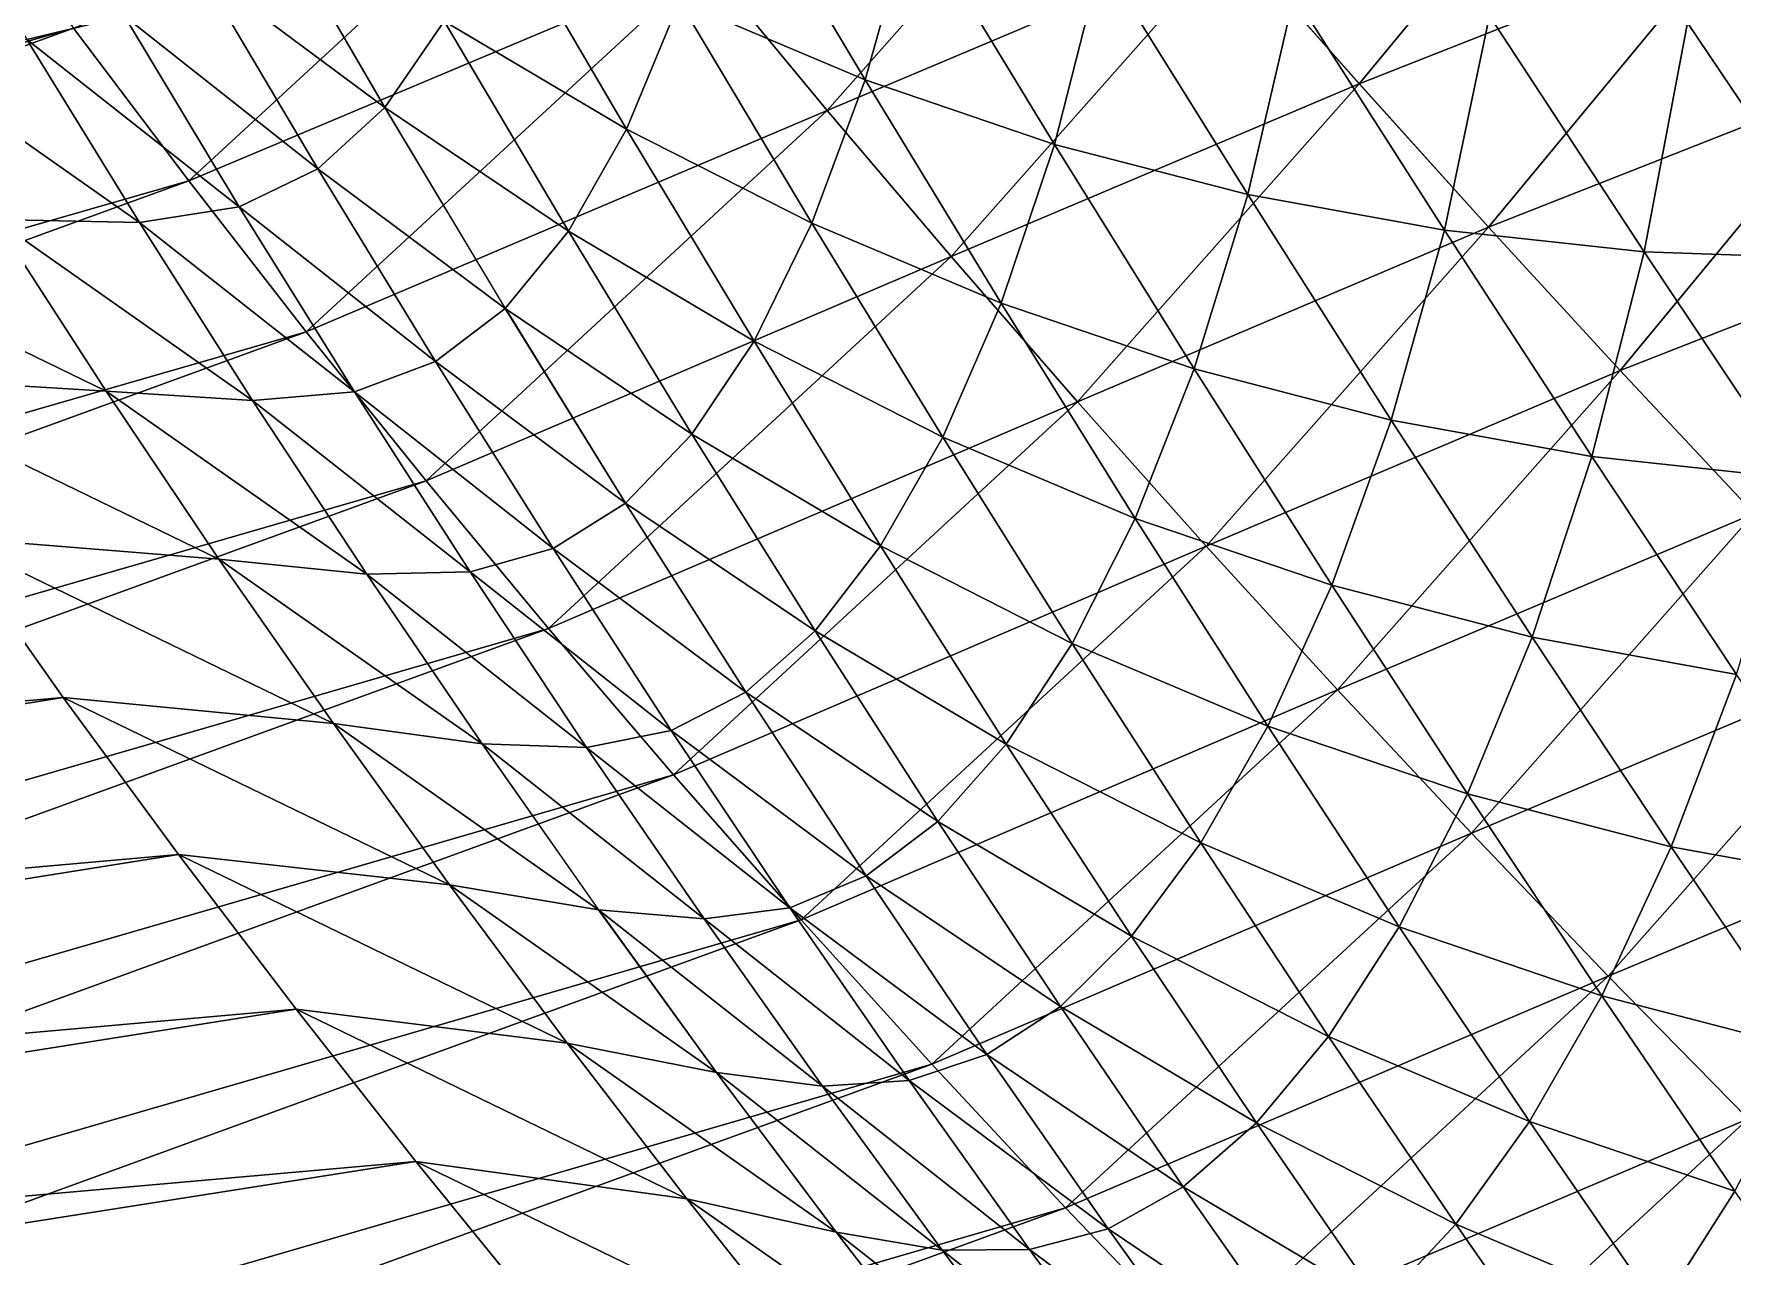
# Model space of a CAD drawing. Extents: x -232 to 179, y -162 to 161.
# Drawn here: x -141.71 to -96.74, y -15.8 to 16.56 of the extents above; entities that cross this region are included whole.
import ezdxf

# ---------------------------------------------------------------- set-up
doc = ezdxf.new("R2010")
doc.units = 0
doc.header["$MEASUREMENT"] = 0

msp = doc.modelspace()

# ---------------------------------------------------------------- linework, layer by layer
for points in [[(-123.93057, 18.436563, -687.2847), (-113.301544, 22.899097, -679.61456), (-120.70436, 14.535383, -680.35535), (-120.70426, 14.535483, -680.3552)], [(-109.98924, 19.06231, -672.77), (-120.70436, 14.535383, -680.35535), (-113.301544, 22.899097, -679.61456), (-113.301445, 22.899197, -679.6144400000001)], [(-109.98924, 19.06231, -672.77), (-100.31637, 22.874342, -665.081), (-106.62234, 15.245121, -666.0044), (-106.62224, 15.245221, -666.0043)], [(-96.87651, 19.089619, -658.3832), (-106.62234, 15.245121, -666.0044), (-100.31637, 22.874342, -665.081), (-100.31627, 22.874441, -665.0809)], [(-140.67047, 16.711937, -701.2429), (-127.10325, 22.374598, -694.3119), (-137.61623, 12.66824, -694.1061), (-137.61612, 12.66834, -694.10596)], [(-123.93057, 18.436563, -687.2847), (-137.61623, 12.66824, -694.1061), (-127.10325, 22.374598, -694.3119), (-127.10315, 22.374697, -694.31177)], [(-96.87651, 19.089619, -658.3832), (-87.5281, 22.40032, -650.8835), (-93.379425, 15.30895, -651.7474), (-93.379326, 15.309051, -651.74725)], [(-141.8992, 16.410225, -771.0129400000001), (-139.31757, 17.03048, -784.5432), (-144.8579, 21.390797, -778.9458), (-144.85779, 21.390896, -778.9457)], [(-123.36061, 21.492264, -843.8396), (-124.61569, 17.419575, -831.6892), (-119.701904, 15.342449, -835.6166400000001), (-119.701805, 15.342549, -835.6165)], [(-119.701904, 15.342449, -835.6166400000001), (-118.45021, 19.824188, -847.5282599999999), (-123.36061, 21.492264, -843.8396), (-123.36051, 21.492363, -843.8395)], [(-140.67047, 16.711937, -701.2429), (-207.44894, -2.3982658, -686.5852), (-143.66872, 20.812828, -708.49963), (-143.66861, 20.812927, -708.4995)], [(-135.62943, 20.124596, -810.5996), (-137.311, 18.254257, -797.6897), (-132.4237, 14.618065, -802.5056), (-132.4236, 14.618165, -802.5055)], [(-132.4237, 14.618065, -802.5056), (-130.8488, 16.902214, -815.1166400000001), (-135.62943, 20.124596, -810.5996), (-135.62932, 20.124695, -810.5995)], [(-129.4315, 19.864582, -827.6029), (-130.8488, 16.902214, -815.1166400000001), (-126.02142, 14.040588, -819.4507), (-126.021324, 14.0406885, -819.45056)], [(-126.02142, 14.040588, -819.4507), (-124.61569, 17.419575, -831.6892), (-129.4315, 19.864582, -827.6029), (-129.4314, 19.864681, -827.6028)], [(-118.45021, 19.824188, -847.5282599999999), (-119.701904, 15.342449, -835.6166400000001), (-114.68512, 13.638233, -839.3852), (-114.68502, 13.638333, -839.3851)], [(-114.68512, 13.638233, -839.3852), (-113.441696, 18.52481, -851.0577400000001), (-118.45021, 19.824188, -847.5282599999999), (-118.45011, 19.824287, -847.52814)], [(-120.70436, 14.535383, -680.35535), (-109.98924, 19.06231, -672.77), (-117.42119, 10.665674, -673.5137), (-117.42109, 10.665774, -673.51355)], [(-106.62234, 15.245121, -666.0044), (-117.42119, 10.665674, -673.5137), (-109.98924, 19.06231, -672.77), (-109.98914, 19.062408, -672.7699)], [(-106.62234, 15.245121, -666.0044), (-96.87651, 19.089619, -658.3832), (-103.19714, 11.442658, -659.30865), (-103.197044, 11.442759, -659.30853)], [(-93.379425, 15.30895, -651.7474), (-103.19714, 11.442658, -659.30865), (-96.87651, 19.089619, -658.3832), (-96.87640999999999, 19.089718, -658.38306)], [(-113.441696, 18.52481, -851.0577400000001), (-114.68512, 13.638233, -839.3852), (-109.568085, 12.310699, -842.9911), (-109.567986, 12.3108, -842.99097)], [(-109.568085, 12.310699, -842.9911), (-108.343094, 17.596668, -854.42206), (-113.441696, 18.52481, -851.0577400000001), (-113.4416, 18.52491, -851.0576)], [(-137.311, 18.254257, -797.6897), (-139.31757, 17.03048, -784.5432), (-134.19682, 12.98904, -789.7233), (-134.19672, 12.9891405, -789.7232)], [(-137.61623, 12.66824, -694.1061), (-123.93057, 18.436563, -687.2847), (-134.50285, 8.675446, -687.0778), (-134.50275, 8.675546, -687.0777)], [(-134.19682, 12.98904, -789.7233), (-132.4237, 14.618065, -802.5056), (-137.311, 18.254257, -797.6897), (-137.3109, 18.254356, -797.6896)], [(-120.70436, 14.535383, -680.35535), (-134.50285, 8.675446, -687.0778), (-123.93057, 18.436563, -687.2847), (-123.93047, 18.436663, -687.2846)], [(-108.343094, 17.596668, -854.42206), (-109.568085, 12.310699, -842.9911), (-104.35902, 11.36245, -846.42834), (-104.35892, 11.36255, -846.4282)], [(-104.35902, 11.36245, -846.42834), (-103.16611, 17.041046, -857.6141), (-108.343094, 17.596668, -854.42206), (-108.342995, 17.596767, -854.4219400000001)], [(-124.61569, 17.419575, -831.6892), (-126.02142, 14.040588, -819.4507), (-121.11122, 11.547672, -823.617), (-121.11112, 11.547772, -823.6169)], [(-121.11122, 11.547672, -823.617), (-119.701904, 15.342449, -835.6166400000001), (-124.61569, 17.419575, -831.6892), (-124.61559, 17.419674, -831.6891)], [(-207.44894, -2.3982658, -686.5852), (-140.67047, 16.711937, -701.2429), (-204.92824, -6.672942999999999, -679.16437), (-204.92813, -6.672842999999999, -679.16425)], [(-137.61623, 12.66824, -694.1061), (-204.92824, -6.672942999999999, -679.16437), (-140.67047, 16.711937, -701.2429), (-140.67036, 16.712036, -701.2428)], [(-139.31757, 17.03048, -784.5432), (-141.8992, 16.410225, -771.0129400000001), (-136.27837, 11.9865265, -776.6917), (-136.27826, 11.986627, -776.6916)], [(-136.27837, 11.9865265, -776.6917), (-134.19682, 12.98904, -789.7233), (-139.31757, 17.03048, -784.5432), (-139.31746, 17.030579, -784.5431)], [(-130.8488, 16.902214, -815.1166400000001), (-132.4237, 14.618065, -802.5056), (-127.55827, 11.33852, -807.10284), (-127.558174, 11.33862, -807.1027)], [(-127.55827, 11.33852, -807.10284), (-126.02142, 14.040588, -819.4507), (-130.8488, 16.902214, -815.1166400000001), (-130.8487, 16.902313, -815.1165)], [(-103.16611, 17.041046, -857.6141), (-104.35902, 11.36245, -846.42834), (-99.06985999999999, 10.794792, -849.6896), (-99.06976, 10.794892, -849.68945)], [(-99.06985999999999, 10.794792, -849.6896), (-97.92525, 16.857937, -860.6257300000001), (-103.16611, 17.041046, -857.6141), (-103.16601, 17.041145, -857.61395)], [(-97.92525, 16.857937, -860.6257300000001), (-99.06985999999999, 10.794792, -849.6896), (-93.71547, 10.607712, -852.7664), (-93.71537, 10.607812, -852.7663)], [(-93.71547, 10.607712, -852.7664), (-92.63698000000001, 17.046082, -863.4486), (-97.92525, 16.857937, -860.6257300000001), (-97.92515, 16.858036, -860.6256)], [(-141.8992, 16.410225, -771.0129400000001), (-145.6723, 16.307644, -756.7768599999999), (-138.92297, 11.568291, -763.2641), (-138.92287, 11.568391, -763.2639999999999)], [(-142.75412, 11.648586, -749.11725), (-138.92297, 11.568291, -763.2641), (-145.6723, 16.307644, -756.7768599999999), (-145.6722, 16.307743, -756.7767299999999)], [(-138.92297, 11.568291, -763.2641), (-136.27837, 11.9865265, -776.6917), (-141.8992, 16.410225, -771.0129400000001), (-141.8991, 16.410324, -771.0128)], [(-119.701904, 15.342449, -835.6166400000001), (-121.11122, 11.547672, -823.617), (-116.10115, 9.429836, -827.62146), (-116.10105, 9.429936, -827.62134)], [(-116.10115, 9.429836, -827.62146), (-114.68512, 13.638233, -839.3852), (-119.701904, 15.342449, -835.6166400000001), (-119.701805, 15.342549, -835.6165)], [(-103.19714, 11.442658, -659.30865), (-93.379425, 15.30895, -651.7474), (-99.70981, 7.6501966, -652.6743), (-99.70971, 7.6502967, -652.6742)], [(-89.821075, 11.527725, -645.16534), (-99.70981, 7.6501966, -652.6743), (-93.379425, 15.30895, -651.7474), (-93.379326, 15.309051, -651.74725)], [(-117.42119, 10.665674, -673.5137), (-106.62234, 15.245121, -666.0044), (-114.0775, 6.822269400000001, -666.75037), (-114.0774, 6.8223696, -666.7502400000001)], [(-103.19714, 11.442658, -659.30865), (-114.0775, 6.822269400000001, -666.75037), (-106.62234, 15.245121, -666.0044), (-106.62224, 15.245221, -666.0043)], [(-134.50285, 8.675446, -687.0778), (-120.70436, 14.535383, -680.35535), (-131.32713, 4.727659, -680.1474), (-131.32703, 4.7277594, -680.1473)], [(-132.4237, 14.618065, -802.5056), (-134.19682, 12.98904, -789.7233), (-129.23102, 9.294445, -794.6166400000001), (-129.23091, 9.294545, -794.6165)], [(-129.23102, 9.294445, -794.6166400000001), (-127.55827, 11.33852, -807.10284), (-132.4237, 14.618065, -802.5056), (-132.4236, 14.618165, -802.5055)], [(-117.42119, 10.665674, -673.5137), (-131.32713, 4.727659, -680.1474), (-120.70436, 14.535383, -680.35535), (-120.70426, 14.535483, -680.3552)], [(-126.02142, 14.040588, -819.4507), (-127.55827, 11.33852, -807.10284), (-122.64526, 8.426125, -811.51373), (-122.645164, 8.426225, -811.5136)], [(-122.64526, 8.426125, -811.51373), (-121.11122, 11.547672, -823.617), (-126.02142, 14.040588, -819.4507), (-126.021324, 14.0406885, -819.45056)], [(-114.68512, 13.638233, -839.3852), (-116.10115, 9.429836, -827.62146), (-110.98604, 7.692226400000001, -831.46387), (-110.98594, 7.6923265, -831.46375)], [(-110.98604, 7.692226400000001, -831.46387), (-109.568085, 12.310699, -842.9911), (-114.68512, 13.638233, -839.3852), (-114.68502, 13.638333, -839.3851)], [(-204.92824, -6.672942999999999, -679.16437), (-137.61623, 12.66824, -694.1061), (-202.29451, -10.869671, -671.88306), (-202.2944, -10.869571, -671.88293)], [(-134.50285, 8.675446, -687.0778), (-202.29451, -10.869671, -671.88306), (-137.61623, 12.66824, -694.1061), (-137.61612, 12.66834, -694.10596)], [(-134.19682, 12.98904, -789.7233), (-136.27837, 11.9865265, -776.6917), (-131.08318, 7.886344999999999, -781.9471), (-131.08307, 7.886445, -781.94696)], [(-131.08318, 7.886344999999999, -781.9471), (-129.23102, 9.294445, -794.6166400000001), (-134.19682, 12.98904, -789.7233), (-134.19672, 12.9891405, -789.7232)], [(-109.568085, 12.310699, -842.9911), (-110.98604, 7.692226400000001, -831.46387), (-105.768745, 6.3386765, -835.14044), (-105.76865, 6.338776599999999, -835.1403)], [(-105.768745, 6.3386765, -835.14044), (-104.35902, 11.36245, -846.42834), (-109.568085, 12.310699, -842.9911), (-109.567986, 12.3108, -842.99097)], [(-146.87737, 7.5369186, -725.8457), (-139.80276, 7.1004333, -741.6145), (-149.77057, 11.937614, -733.2862), (-149.77046, 11.937715, -733.2861)], [(-142.75412, 11.648586, -749.11725), (-149.77057, 11.937614, -733.2862), (-139.80276, 7.1004333, -741.6145), (-139.80266, 7.100533500000001, -741.6144)], [(-136.27837, 11.9865265, -776.6917), (-138.92297, 11.568291, -763.2641), (-133.2283, 7.086479, -769.0174599999999), (-133.2282, 7.0865793, -769.01733)], [(-133.2283, 7.086479, -769.0174599999999), (-131.08318, 7.886344999999999, -781.9471), (-136.27837, 11.9865265, -776.6917), (-136.27826, 11.986627, -776.6916)], [(-139.80276, 7.1004333, -741.6145), (-135.92485, 6.853084599999999, -755.6814), (-142.75412, 11.648586, -749.11725), (-142.75401, 11.648686, -749.1171)], [(-138.92297, 11.568291, -763.2641), (-142.75412, 11.648586, -749.11725), (-135.92485, 6.853084599999999, -755.6814), (-135.92474, 6.853184700000001, -755.6813)], [(-135.92485, 6.853084599999999, -755.6814), (-133.2283, 7.086479, -769.0174599999999), (-138.92297, 11.568291, -763.2641), (-138.92287, 11.568391, -763.2639999999999)], [(-127.55827, 11.33852, -807.10284), (-129.23102, 9.294445, -794.6166400000001), (-124.287445, 5.962219, -799.28766), (-124.287346, 5.9623194, -799.28754)], [(-124.287445, 5.962219, -799.28766), (-122.64526, 8.426125, -811.51373), (-127.55827, 11.33852, -807.10284), (-127.558174, 11.33862, -807.1027)], [(-121.11122, 11.547672, -823.617), (-122.64526, 8.426125, -811.51373), (-117.64796, 5.8889847, -815.75397), (-117.64786, 5.889085, -815.75385)], [(-117.64796, 5.8889847, -815.75397), (-116.10115, 9.429836, -827.62146), (-121.11122, 11.547672, -823.617), (-121.11112, 11.547772, -823.6169)], [(-114.0775, 6.822269400000001, -666.75037), (-103.19714, 11.442658, -659.30865), (-110.66964, 3.000224, -660.0564), (-110.66954, 3.000324, -660.0563)], [(-99.70981, 7.6501966, -652.6743), (-110.66964, 3.000224, -660.0564), (-103.19714, 11.442658, -659.30865), (-103.197044, 11.442759, -659.30853)], [(-104.35902, 11.36245, -846.42834), (-105.768745, 6.3386765, -835.14044), (-100.457596, 5.371849, -838.645), (-100.4575, 5.371949, -838.6449)], [(-100.457596, 5.371849, -838.645), (-99.06985999999999, 10.794792, -849.6896), (-104.35902, 11.36245, -846.42834), (-104.35892, 11.36255, -846.4282)], [(-99.70981, 7.6501966, -652.6743), (-89.821075, 11.527725, -645.16534), (-96.15634, 3.8630824, -646.0930000000001), (-96.15624, 3.8631823, -646.0929)], [(-99.06985999999999, 10.794792, -849.6896), (-100.457596, 5.371849, -838.645), (-95.0648, 4.7930603, -841.9701), (-95.0647, 4.793160400000001, -841.97)], [(-95.0648, 4.7930603, -841.9701), (-93.71547, 10.607712, -852.7664), (-99.06985999999999, 10.794792, -849.6896), (-99.06976, 10.794892, -849.68945)], [(-131.32713, 4.727659, -680.1474), (-117.42119, 10.665674, -673.5137), (-128.08578, 0.81933784, -673.30493), (-128.08568, 0.81943786, -673.3048)], [(-114.0775, 6.822269400000001, -666.75037), (-128.08578, 0.81933784, -673.30493), (-117.42119, 10.665674, -673.5137), (-117.42109, 10.665774, -673.51355)], [(-129.23102, 9.294445, -794.6166400000001), (-131.08318, 7.886344999999999, -781.9471), (-126.0452, 4.138046299999999, -786.9115), (-126.0451, 4.1381464, -786.9114)], [(-126.0452, 4.138046299999999, -786.9115), (-124.287445, 5.962219, -799.28766), (-129.23102, 9.294445, -794.6166400000001), (-129.23091, 9.294545, -794.6165)], [(-116.10115, 9.429836, -827.62146), (-117.64796, 5.8889847, -815.75397), (-112.549, 3.7335777, -819.82947), (-112.548904, 3.7336776, -819.82935)], [(-112.549, 3.7335777, -819.82947), (-110.98604, 7.692226400000001, -831.46387), (-116.10115, 9.429836, -827.62146), (-116.10105, 9.429936, -827.62134)], [(-202.29451, -10.869671, -671.88306), (-134.50285, 8.675446, -687.0778), (-199.54604, -14.995256, -664.7294), (-199.54593, -14.995156, -664.72925)], [(-131.32713, 4.727659, -680.1474), (-199.54604, -14.995256, -664.7294), (-134.50285, 8.675446, -687.0778), (-134.50275, 8.675546, -687.0777)], [(-122.64526, 8.426125, -811.51373), (-124.287445, 5.962219, -799.28766), (-119.2955, 3.0030441, -803.7694), (-119.2954, 3.003144, -803.7693)], [(-119.2955, 3.0030441, -803.7694), (-117.64796, 5.8889847, -815.75397), (-122.64526, 8.426125, -811.51373), (-122.645164, 8.426225, -811.5136)], [(-131.08318, 7.886344999999999, -781.9471), (-133.2283, 7.086479, -769.0174599999999), (-127.96486, 2.9324303, -774.3419), (-127.96476, 2.9325302, -774.3418)], [(-127.96486, 2.9324303, -774.3419), (-126.0452, 4.138046299999999, -786.9115), (-131.08318, 7.886344999999999, -781.9471), (-131.08307, 7.886445, -781.94696)], [(-110.98604, 7.692226400000001, -831.46387), (-112.549, 3.7335777, -819.82947), (-107.34317, 1.9651413, -823.74), (-107.34307, 1.9652413, -823.73987)], [(-107.34317, 1.9651413, -823.74), (-105.768745, 6.3386765, -835.14044), (-110.98604, 7.692226400000001, -831.46387), (-110.98594, 7.6923265, -831.46375)], [(-110.66964, 3.000224, -660.0564), (-99.70981, 7.6501966, -652.6743), (-107.19383, -0.8052592, -653.4232), (-107.19373, -0.8051592, -653.4231)], [(-96.15634, 3.8630824, -646.0930000000001), (-107.19383, -0.8052592, -653.4232), (-99.70981, 7.6501966, -652.6743), (-99.70971, 7.6502967, -652.6742)], [(-143.93419, 3.224205, -718.5412), (-136.81456, 2.6536407, -734.2533599999999), (-146.87737, 7.5369186, -725.8457), (-146.87726, 7.537019, -725.8456)], [(-139.80276, 7.1004333, -741.6145), (-146.87737, 7.5369186, -725.8457), (-136.81456, 2.6536407, -734.2533599999999), (-136.81445, 2.6537406, -734.25323)], [(-136.81456, 2.6536407, -734.2533599999999), (-132.90076, 2.253868, -748.24854), (-139.80276, 7.1004333, -741.6145), (-139.80266, 7.100533500000001, -741.6144)], [(-135.92485, 6.853084599999999, -755.6814), (-139.80276, 7.1004333, -741.6145), (-132.90076, 2.253868, -748.24854), (-132.90065, 2.253968, -748.2484)], [(-133.2283, 7.086479, -769.0174599999999), (-135.92485, 6.853084599999999, -755.6814), (-130.16269, 2.3181763, -761.5029), (-130.16258, 2.3182762, -761.5028)], [(-132.90076, 2.253868, -748.24854), (-130.16269, 2.3181763, -761.5029), (-135.92485, 6.853084599999999, -755.6814), (-135.92474, 6.853184700000001, -755.6813)], [(-130.16269, 2.3181763, -761.5029), (-127.96486, 2.9324303, -774.3419), (-133.2283, 7.086479, -769.0174599999999), (-133.2282, 7.0865793, -769.01733)], [(-128.08578, 0.81933784, -673.30493), (-114.0775, 6.822269400000001, -666.75037), (-124.77538, -3.0548, -666.54095), (-124.77528, -3.0547001, -666.54083)], [(-110.66964, 3.000224, -660.0564), (-124.77538, -3.0548, -666.54095), (-114.0775, 6.822269400000001, -666.75037), (-114.0774, 6.8223696, -666.7502400000001)], [(-105.768745, 6.3386765, -835.14044), (-107.34317, 1.9651413, -823.74), (-102.0333, 0.58758545, -827.4818), (-102.0332, 0.58768547, -827.4817)], [(-102.0333, 0.58758545, -827.4818), (-100.457596, 5.371849, -838.645), (-105.768745, 6.3386765, -835.14044), (-105.76865, 6.338776599999999, -835.1403)], [(-124.287445, 5.962219, -799.28766), (-126.0452, 4.138046299999999, -786.9115), (-121.029755, 0.75738525, -791.65045), (-121.029655, 0.7574853, -791.6503)], [(-121.029755, 0.75738525, -791.65045), (-119.2955, 3.0030441, -803.7694), (-124.287445, 5.962219, -799.28766), (-124.287346, 5.9623194, -799.28754)], [(-117.64796, 5.8889847, -815.75397), (-119.2955, 3.0030441, -803.7694), (-114.217926, 0.425148, -808.07776), (-114.21783, 0.425248, -808.0776400000001)], [(-114.217926, 0.425148, -808.07776), (-112.549, 3.7335777, -819.82947), (-117.64796, 5.8889847, -815.75397), (-117.64786, 5.889085, -815.75385)], [(-100.457596, 5.371849, -838.645), (-102.0333, 0.58758545, -827.4818), (-96.62793, -0.39639282, -831.0486), (-96.62783, -0.39629284, -831.04846)], [(-96.62793, -0.39639282, -831.0486), (-95.0648, 4.7930603, -841.9701), (-100.457596, 5.371849, -838.645), (-100.4575, 5.371949, -838.6449)], [(-199.54604, -14.995256, -664.7294), (-131.32713, 4.727659, -680.1474), (-196.68085, -19.056059, -657.6922599999999), (-196.68074, -19.05596, -657.69214)], [(-128.08578, 0.81933784, -673.30493), (-196.68085, -19.056059, -657.6922599999999), (-131.32713, 4.727659, -680.1474), (-131.32703, 4.7277594, -680.1473)], [(-126.0452, 4.138046299999999, -786.9115), (-127.96486, 2.9324303, -774.3419), (-122.86069, -0.8651123, -779.3716), (-122.86059, -0.8650123, -779.37146)], [(-122.86069, -0.8651123, -779.3716), (-121.029755, 0.75738525, -791.65045), (-126.0452, 4.138046299999999, -786.9115), (-126.0451, 4.1381464, -786.9114)], [(-112.549, 3.7335777, -819.82947), (-114.217926, 0.425148, -808.07776), (-109.03707, -1.7648811, -812.2187), (-109.03697, -1.7647811, -812.21857)], [(-109.03707, -1.7648811, -812.2187), (-107.34317, 1.9651413, -823.74), (-112.549, 3.7335777, -819.82947), (-112.548904, 3.7336776, -819.82935)], [(-107.19383, -0.8052592, -653.4232), (-96.15634, 3.8630824, -646.0930000000001), (-103.64611, -4.5988736, -646.84247), (-103.64601, -4.5987735, -646.84235)], [(-92.53259, 0.07676351, -639.5567599999999), (-103.64611, -4.5988736, -646.84247), (-96.15634, 3.8630824, -646.0930000000001), (-96.15624, 3.8631823, -646.0929)], [(-143.93419, 3.224205, -718.5412), (-204.92824, -6.672912599999999, -679.16437), (-140.93793, -1.0083809, -711.3596), (-140.93782, -1.0082809, -711.3595)], [(-140.93793, -1.0083809, -711.3596), (-133.78606, -1.700489, -727.0201400000001), (-143.93419, 3.224205, -718.5412), (-143.93408, 3.224305, -718.5411)], [(-136.81456, 2.6536407, -734.2533599999999), (-143.93419, 3.224205, -718.5412), (-133.78606, -1.700489, -727.0201400000001), (-133.78595, -1.700389, -727.02)], [(-127.96486, 2.9324303, -774.3419), (-130.16269, 2.3181763, -761.5029), (-124.836914, -1.8850784, -766.89044), (-124.836815, -1.8849784, -766.8903)], [(-124.836914, -1.8850784, -766.89044), (-122.86069, -0.8651123, -779.3716), (-127.96486, 2.9324303, -774.3419), (-127.96476, 2.9325302, -774.3418)], [(-124.77538, -3.0548, -666.54095), (-110.66964, 3.000224, -660.0564), (-121.39239, -6.8998117, -659.8465), (-121.39229, -6.8997116, -659.8464)], [(-107.19383, -0.8052592, -653.4232), (-121.39239, -6.8998117, -659.8465), (-110.66964, 3.000224, -660.0564), (-110.66954, 3.000324, -660.0563)], [(-119.2955, 3.0030441, -803.7694), (-121.029755, 0.75738525, -791.65045), (-115.965256, -2.2448044, -796.1973), (-115.96516, -2.2447045, -796.1972)], [(-115.965256, -2.2448044, -796.1973), (-114.217926, 0.425148, -808.07776), (-119.2955, 3.0030441, -803.7694), (-119.2954, 3.003144, -803.7693)], [(-133.78606, -1.700489, -727.0201400000001), (-129.84677, -2.2391243, -740.9506), (-136.81456, 2.6536407, -734.2533599999999), (-136.81445, 2.6537406, -734.25323)], [(-132.90076, 2.253868, -748.24854), (-136.81456, 2.6536407, -734.2533599999999), (-129.84677, -2.2391243, -740.9506), (-129.84666, -2.2390244, -740.9505)], [(-130.16269, 2.3181763, -761.5029), (-132.90076, 2.253868, -748.24854), (-127.07725, -2.3293304, -754.1321), (-127.07715, -2.3292305, -754.1319599999999)], [(-129.84677, -2.2391243, -740.9506), (-127.07725, -2.3293304, -754.1321), (-132.90076, 2.253868, -748.24854), (-132.90065, 2.253968, -748.2484)], [(-127.07725, -2.3293304, -754.1321), (-124.836914, -1.8850784, -766.89044), (-130.16269, 2.3181763, -761.5029), (-130.16258, 2.3182762, -761.5028)], [(-107.34317, 1.9651413, -823.74), (-109.03707, -1.7648811, -812.2187), (-103.747604, -3.561718, -816.1921), (-103.747505, -3.561618, -816.19196)], [(-103.747604, -3.561718, -816.1921), (-102.0333, 0.58758545, -827.4818), (-107.34317, 1.9651413, -823.74), (-107.34307, 1.9652413, -823.73987)], [(-196.68085, -19.056059, -657.6922599999999), (-128.08578, 0.81933784, -673.30493), (-193.69676, -23.058, -650.7614), (-193.69666, -23.057901, -650.7613)], [(-124.77538, -3.0548, -666.54095), (-193.69676, -23.058, -650.7614), (-128.08578, 0.81933784, -673.30493), (-128.08568, 0.81943786, -673.3048)], [(-121.029755, 0.75738525, -791.65045), (-122.86069, -0.8651123, -779.3716), (-117.779366, -4.290184, -784.1727), (-117.77927, -4.290083999999999, -784.1726)], [(-117.779366, -4.290184, -784.1727), (-115.965256, -2.2448044, -796.1973), (-121.029755, 0.75738525, -791.65045), (-121.029655, 0.7574853, -791.6503)], [(-102.0333, 0.58758545, -827.4818), (-103.747604, -3.561718, -816.1921), (-98.352455, -4.961399, -819.9939999999999), (-98.352356, -4.961298999999999, -819.9939)], [(-98.352455, -4.961399, -819.9939999999999), (-96.62793, -0.39639282, -831.0486), (-102.0333, 0.58758545, -827.4818), (-102.0332, 0.58768547, -827.4817)], [(-114.217926, 0.425148, -808.07776), (-115.965256, -2.2448044, -796.1973), (-110.81387, -4.860176, -800.56836), (-110.813774, -4.860076, -800.5682400000001)], [(-110.81387, -4.860176, -800.56836), (-109.03707, -1.7648811, -812.2187), (-114.217926, 0.425148, -808.07776), (-114.21783, 0.425248, -808.0776400000001)], [(-103.64611, -4.5988736, -646.84247), (-92.53259, 0.07676351, -639.5567599999999), (-100.02236, -8.385193, -640.3062), (-100.02226, -8.385093, -640.3061)], [(-88.83417, -3.713365, -633.0576), (-100.02236, -8.385193, -640.3062), (-92.53259, 0.07676351, -639.5567599999999), (-92.53249, 0.07686351, -639.55664)], [(-96.62793, -0.39639282, -831.0486), (-98.352455, -4.961399, -819.9939999999999), (-92.86027, -5.9611855, -823.6180400000001), (-92.86017, -5.9610853, -823.6179)], [(-122.86069, -0.8651123, -779.3716), (-124.836914, -1.8850784, -766.89044), (-119.67228, -5.7276115, -771.9796), (-119.67218, -5.7275114, -771.9795)], [(-119.67228, -5.7276115, -771.9796), (-117.779366, -4.290184, -784.1727), (-122.86069, -0.8651123, -779.3716), (-122.86059, -0.8650123, -779.37146)], [(-121.39239, -6.8998117, -659.8465), (-107.19383, -0.8052592, -653.4232), (-117.93312, -10.720564, -653.2130000000001), (-117.93302, -10.720464, -653.2129)], [(-103.64611, -4.5988736, -646.84247), (-117.93312, -10.720564, -653.2130000000001), (-107.19383, -0.8052592, -653.4232), (-107.19373, -0.8051592, -653.4231)], [(-202.29451, -10.86964, -671.88306), (-140.93793, -1.0083809, -711.3596), (-204.92824, -6.672912599999999, -679.16437), (-204.92813, -6.6728125, -679.16425)], [(-140.93793, -1.0083809, -711.3596), (-202.29451, -10.86964, -671.88306), (-137.88544, -5.1680374, -704.289), (-137.88533, -5.1679373, -704.2889)], [(-137.88544, -5.1680374, -704.289), (-130.7138, -5.969944, -719.9021), (-140.93793, -1.0083809, -711.3596), (-140.93782, -1.0082809, -711.3595)], [(-133.78606, -1.700489, -727.0201400000001), (-140.93793, -1.0083809, -711.3596), (-130.7138, -5.969944, -719.9021), (-130.7137, -5.969844, -719.9019999999999)], [(-130.7138, -5.969944, -719.9021), (-126.75917, -6.634742699999999, -733.77423), (-133.78606, -1.700489, -727.0201400000001), (-133.78595, -1.700389, -727.02)], [(-129.84677, -2.2391243, -740.9506), (-133.78606, -1.700489, -727.0201400000001), (-126.75917, -6.634742699999999, -733.77423), (-126.75907, -6.634642599999999, -733.7741)], [(-109.03707, -1.7648811, -812.2187), (-110.81387, -4.860176, -800.56836), (-105.55771, -7.0820312, -804.7695), (-105.55761, -7.081931, -804.76935)], [(-105.55771, -7.0820312, -804.7695), (-103.747604, -3.561718, -816.1921), (-109.03707, -1.7648811, -812.2187), (-109.03697, -1.7647811, -812.21857)], [(-126.75917, -6.634742699999999, -733.77423), (-123.96776, -6.866001, -746.89026), (-129.84677, -2.2391243, -740.9506), (-129.84666, -2.2390244, -740.9505)], [(-127.07725, -2.3293304, -754.1321), (-129.84677, -2.2391243, -740.9506), (-123.96776, -6.866001, -746.89026), (-123.96766, -6.865900999999999, -746.8901400000001)], [(-124.836914, -1.8850784, -766.89044), (-127.07725, -2.3293304, -754.1321), (-121.69474, -6.577347, -759.5769700000001), (-121.69464, -6.577246700000001, -759.5768400000001)], [(-121.69474, -6.577347, -759.5769700000001), (-119.67228, -5.7276115, -771.9796), (-124.836914, -1.8850784, -766.89044), (-124.836815, -1.8849784, -766.8903)], [(-115.965256, -2.2448044, -796.1973), (-117.779366, -4.290184, -784.1727), (-112.64833, -7.331814, -788.77936), (-112.64823, -7.3317137, -788.7792400000001)], [(-112.64833, -7.331814, -788.77936), (-110.81387, -4.860176, -800.56836), (-115.965256, -2.2448044, -796.1973), (-115.96516, -2.2447045, -796.1972)], [(-123.96776, -6.866001, -746.89026), (-121.69474, -6.577347, -759.5769700000001), (-127.07725, -2.3293304, -754.1321), (-127.07715, -2.3292305, -754.1319599999999)], [(-193.69676, -23.058, -650.7614), (-124.77538, -3.0548, -666.54095), (-190.59116, -27.006674, -643.9271), (-190.59105, -27.006575, -643.927)], [(-121.39239, -6.8998117, -659.8465), (-190.59116, -27.006674, -643.9271), (-124.77538, -3.0548, -666.54095), (-124.77528, -3.0547001, -666.54083)], [(-103.747604, -3.561718, -816.1921), (-105.55771, -7.0820312, -804.7695), (-100.19136, -8.904991, -808.8006), (-100.19126, -8.904891000000001, -808.8005)], [(-100.19136, -8.904991, -808.8006), (-98.352455, -4.961399, -819.9939999999999), (-103.747604, -3.561718, -816.1921), (-103.747505, -3.561618, -816.19196)], [(-100.02236, -8.385193, -640.3062), (-88.83417, -3.713365, -633.0576), (-96.31819, -12.168821, -633.80646), (-96.31809, -12.168721, -633.8063400000001)], [(-117.779366, -4.290184, -784.1727), (-119.67228, -5.7276115, -771.9796), (-114.53075, -9.19326, -776.8377), (-114.53065, -9.19316, -776.8376)], [(-114.53075, -9.19326, -776.8377), (-112.64833, -7.331814, -788.77936), (-117.779366, -4.290184, -784.1727), (-117.77927, -4.290083999999999, -784.1726)], [(-117.93312, -10.720564, -653.2130000000001), (-103.64611, -4.5988736, -646.84247), (-114.393654, -14.521803, -646.63214), (-114.393555, -14.521703, -646.632)], [(-100.02236, -8.385193, -640.3062), (-114.393654, -14.521803, -646.63214), (-103.64611, -4.5988736, -646.84247), (-103.64601, -4.5987735, -646.84235)], [(-110.81387, -4.860176, -800.56836), (-112.64833, -7.331814, -788.77936), (-107.429276, -9.981537, -793.20776), (-107.42918, -9.981437, -793.2076400000001)], [(-107.429276, -9.981537, -793.20776), (-105.55771, -7.0820312, -804.7695), (-110.81387, -4.860176, -800.56836), (-110.813774, -4.860076, -800.5682400000001)], [(-199.54604, -14.995226, -664.7294), (-137.88544, -5.1680374, -704.289), (-202.29451, -10.86964, -671.88306), (-202.2944, -10.86954, -671.88293)], [(-137.88544, -5.1680374, -704.289), (-199.54604, -14.995226, -664.7294), (-134.77359, -9.261457, -697.3182), (-134.77348, -9.261357, -697.31805)], [(-134.77359, -9.261457, -697.3182), (-127.59441, -10.162067, -712.8873), (-137.88544, -5.1680374, -704.289), (-137.88533, -5.1679373, -704.2889)], [(-130.7138, -5.969944, -719.9021), (-137.88544, -5.1680374, -704.289), (-127.59441, -10.162067, -712.8873), (-127.594315, -10.161967, -712.8872)], [(-98.352455, -4.961399, -819.9939999999999), (-100.19136, -8.904991, -808.8006), (-94.71779000000001, -10.325027, -812.6578), (-94.71769, -10.324927, -812.65765)], [(-94.71779000000001, -10.325027, -812.6578), (-92.86027, -5.9611855, -823.6180400000001), (-98.352455, -4.961399, -819.9939999999999), (-98.352356, -4.961298999999999, -819.9939)], [(-119.67228, -5.7276115, -771.9796), (-121.69474, -6.577347, -759.5769700000001), (-116.47511, -10.460808, -764.7203400000001), (-116.47501, -10.460708, -764.7202)], [(-116.47511, -10.460808, -764.7203400000001), (-114.53075, -9.19326, -776.8377), (-119.67228, -5.7276115, -771.9796), (-119.67218, -5.7275114, -771.9795)], [(-127.59441, -10.162067, -712.8873), (-123.634315, -10.941139, -726.7067), (-130.7138, -5.969944, -719.9021), (-130.7137, -5.969844, -719.9019999999999)], [(-126.75917, -6.634742699999999, -733.77423), (-130.7138, -5.969944, -719.9021), (-123.634315, -10.941139, -726.7067), (-123.63422, -10.941039, -726.7066)], [(-123.634315, -10.941139, -726.7067), (-120.83031, -11.300861, -739.7642), (-126.75917, -6.634742699999999, -733.77423), (-126.75907, -6.634642599999999, -733.7741)], [(-123.96776, -6.866001, -746.89026), (-126.75917, -6.634742699999999, -733.77423), (-120.83031, -11.300861, -739.7642), (-120.83021, -11.300761, -739.7641)], [(-121.69474, -6.577347, -759.5769700000001), (-123.96776, -6.866001, -746.89026), (-118.533936, -11.154507, -752.387), (-118.53384, -11.154407, -752.3869)], [(-118.533936, -11.154507, -752.387), (-116.47511, -10.460808, -764.7203400000001), (-121.69474, -6.577347, -759.5769700000001), (-121.69464, -6.577246700000001, -759.5768400000001)], [(-190.59116, -27.006674, -643.9271), (-121.39239, -6.8998117, -659.8465), (-187.3612, -30.90738, -637.18005), (-187.3611, -30.90728, -637.17993)], [(-117.93312, -10.720564, -653.2130000000001), (-187.3612, -30.90738, -637.18005), (-121.39239, -6.8998117, -659.8465), (-121.39229, -6.8997116, -659.8464)], [(-120.83031, -11.300861, -739.7642), (-118.533936, -11.154507, -752.387), (-123.96776, -6.866001, -746.89026), (-123.96766, -6.865900999999999, -746.8901400000001)], [(-105.55771, -7.0820312, -804.7695), (-107.429276, -9.981537, -793.20776), (-102.10406, -12.232574, -797.4641), (-102.10396, -12.232474, -797.4639999999999)], [(-102.10406, -12.232574, -797.4641), (-100.19136, -8.904991, -808.8006), (-105.55771, -7.0820312, -804.7695), (-105.55761, -7.081931, -804.76935)], [(-112.64833, -7.331814, -788.77936), (-114.53075, -9.19326, -776.8377), (-109.33894, -12.270927, -781.4989), (-109.338844, -12.270827, -781.4988)], [(-109.33894, -12.270927, -781.4989), (-107.429276, -9.981537, -793.20776), (-112.64833, -7.331814, -788.77936), (-112.64823, -7.3317137, -788.7792400000001)], [(-114.393654, -14.521803, -646.63214), (-100.02236, -8.385193, -640.3062), (-110.769905, -18.308123, -640.0959), (-110.769806, -18.308023, -640.0957599999999)], [(-96.31819, -12.168821, -633.80646), (-110.769905, -18.308123, -640.0959), (-100.02236, -8.385193, -640.3062), (-100.02226, -8.385093, -640.3061)], [(-100.19136, -8.904991, -808.8006), (-102.10406, -12.232574, -797.4641), (-96.66721, -14.079491, -801.5482), (-96.667114, -14.079391, -801.5481)], [(-96.66721, -14.079491, -801.5482), (-94.71779000000001, -10.325027, -812.6578), (-100.19136, -8.904991, -808.8006), (-100.19126, -8.904891000000001, -808.8005)], [(-196.68085, -19.056028, -657.6922599999999), (-134.77359, -9.261457, -697.3182), (-199.54604, -14.995226, -664.7294), (-199.54593, -14.995126, -664.72925)], [(-134.77359, -9.261457, -697.3182), (-196.68085, -19.056028, -657.6922599999999), (-131.59915, -13.294886, -690.43665), (-131.59904, -13.2947855, -690.4365)], [(-131.59915, -13.294886, -690.43665), (-124.424515, -14.283663, -705.965), (-134.77359, -9.261457, -697.3182), (-134.77348, -9.261357, -697.31805)], [(-127.59441, -10.162067, -712.8873), (-134.77359, -9.261457, -697.3182), (-124.424515, -14.283663, -705.965), (-124.424416, -14.283563, -705.9649)], [(-114.53075, -9.19326, -776.8377), (-116.47511, -10.460808, -764.7203400000001), (-111.27883, -13.963356, -769.6301), (-111.27873, -13.963256, -769.63)], [(-111.27883, -13.963356, -769.6301), (-109.33894, -12.270927, -781.4989), (-114.53075, -9.19326, -776.8377), (-114.53065, -9.19316, -776.8376)], [(-124.424515, -14.283663, -705.965), (-120.468605, -15.165794, -719.7365), (-127.59441, -10.162067, -712.8873), (-127.594315, -10.161967, -712.8872)], [(-123.634315, -10.941139, -726.7067), (-127.59441, -10.162067, -712.8873), (-120.468605, -15.165794, -719.7365), (-120.468506, -15.165694, -719.7364)], [(-107.429276, -9.981537, -793.20776), (-109.33894, -12.270927, -781.4989), (-104.05806, -14.952038, -785.9798), (-104.05796, -14.951938, -785.9797)], [(-104.05806, -14.952038, -785.9798), (-102.10406, -12.232574, -797.4641), (-107.429276, -9.981537, -793.20776), (-107.42918, -9.981437, -793.2076400000001)], [(-187.3612, -30.90738, -637.18005), (-117.93312, -10.720564, -653.2130000000001), (-184.00371, -34.765167, -630.5116), (-184.0036, -34.765068, -630.5115)], [(-114.393654, -14.521803, -646.63214), (-184.00371, -34.765167, -630.5116), (-117.93312, -10.720564, -653.2130000000001), (-117.93302, -10.720464, -653.2129)], [(-116.47511, -10.460808, -764.7203400000001), (-118.533936, -11.154507, -752.387), (-113.26457, -15.07497, -757.57947), (-113.26447, -15.07487, -757.57935)], [(-113.26457, -15.07497, -757.57947), (-111.27883, -13.963356, -769.6301), (-116.47511, -10.460808, -764.7203400000001), (-116.47501, -10.460708, -764.7202)], [(-120.468605, -15.165794, -719.7365), (-117.66105, -15.642193, -732.7416), (-123.634315, -10.941139, -726.7067), (-123.63422, -10.941039, -726.7066)], [(-120.83031, -11.300861, -739.7642), (-123.634315, -10.941139, -726.7067), (-117.66105, -15.642193, -732.7416), (-117.66095, -15.642093, -732.74146)], [(-118.533936, -11.154507, -752.387), (-120.83031, -11.300861, -739.7642), (-115.35042, -15.625732, -745.3076), (-115.35032, -15.625632, -745.3075)], [(-115.35042, -15.625732, -745.3076), (-113.26457, -15.07497, -757.57947), (-118.533936, -11.154507, -752.387), (-118.53384, -11.154407, -752.3869)], [(-117.66105, -15.642193, -732.7416), (-115.35042, -15.625732, -745.3076), (-120.83031, -11.300861, -739.7642), (-120.83021, -11.300761, -739.7641)], [(-109.33894, -12.270927, -781.4989), (-111.27883, -13.963356, -769.6301), (-106.03172, -17.0738, -774.341), (-106.031624, -17.0737, -774.3409)], [(-110.769905, -18.308123, -640.0959), (-96.31819, -12.168821, -633.80646), (-107.05748, -22.084126, -633.5963), (-107.05738, -22.084026, -633.5962)], [(-106.03172, -17.0738, -774.341), (-104.05806, -14.952038, -785.9798), (-109.33894, -12.270927, -781.4989), (-109.338844, -12.270827, -781.4988)], [(-92.52892, -15.954345, -627.33545), (-107.05748, -22.084126, -633.5963), (-96.31819, -12.168821, -633.80646), (-96.31809, -12.168721, -633.8063400000001)], [(-102.10406, -12.232574, -797.4641), (-104.05806, -14.952038, -785.9798), (-98.66975, -17.229752, -790.2865), (-98.66965, -17.229652, -790.2864)], [(-98.66975, -17.229752, -790.2865), (-96.66721, -14.079491, -801.5482), (-102.10406, -12.232574, -797.4641), (-102.10396, -12.232474, -797.4639999999999)], [(-193.69676, -23.05797, -650.7614), (-131.59915, -13.294886, -690.43665), (-196.68085, -19.056028, -657.6922599999999), (-196.68074, -19.05593, -657.69214)], [(-131.59915, -13.294886, -690.43665), (-193.69676, -23.05797, -650.7614), (-128.35887, -17.274149, -683.6347), (-128.35876, -17.27405, -683.6346)], [(-128.35887, -17.274149, -683.6347), (-121.20067, -18.34107, -699.1248), (-131.59915, -13.294886, -690.43665), (-131.59904, -13.2947855, -690.4365)], [(-124.424515, -14.283663, -705.965), (-131.59915, -13.294886, -690.43665), (-121.20067, -18.34107, -699.1248), (-121.20057, -18.340971, -699.1247)], [(-121.20067, -18.34107, -699.1248), (-117.258484, -19.315615, -712.85284), (-124.424515, -14.283663, -705.965), (-124.424416, -14.283563, -705.9649)], [(-120.468605, -15.165794, -719.7365), (-124.424515, -14.283663, -705.965), (-117.258484, -19.315615, -712.85284), (-117.258385, -19.315516, -712.8527)], [(-111.27883, -13.963356, -769.6301), (-113.26457, -15.07497, -757.57947), (-108.01877, -18.610912, -762.5361), (-108.01867, -18.610813, -762.53595)], [(-108.01877, -18.610912, -762.5361), (-106.03172, -17.0738, -774.341), (-111.27883, -13.963356, -769.6301), (-111.27873, -13.963256, -769.63)], [(-96.66721, -14.079491, -801.5482), (-98.66975, -17.229752, -790.2865), (-93.1685, -19.098541, -794.419), (-93.1684, -19.098442, -794.4189)], [(-184.00371, -34.765167, -630.5116), (-114.393654, -14.521803, -646.63214), (-180.51505, -38.584892, -623.9132), (-180.51494, -38.584793, -623.9131)], [(-110.769905, -18.308123, -640.0959), (-180.51505, -38.584892, -623.9132), (-114.393654, -14.521803, -646.63214), (-114.393555, -14.521703, -646.632)], [(-117.258484, -19.315615, -712.85284), (-114.456245, -19.89761, -725.81085), (-120.468605, -15.165794, -719.7365), (-120.468506, -15.165694, -719.7364)], [(-117.66105, -15.642193, -732.7416), (-120.468605, -15.165794, -719.7365), (-114.456245, -19.89761, -725.81085), (-114.45615, -19.89751, -725.8107)], [(-113.26457, -15.07497, -757.57947), (-115.35042, -15.625732, -745.3076), (-110.03636, -19.579445, -750.54407), (-110.03626, -19.579346, -750.54395)], [(-110.03636, -19.579445, -750.54407), (-108.01877, -18.610912, -762.5361), (-113.26457, -15.07497, -757.57947), (-113.26447, -15.07487, -757.57935)], [(-104.05806, -14.952038, -785.9798), (-106.03172, -17.0738, -774.341), (-100.6946, -19.783463, -778.8695700000001), (-100.6945, -19.783363, -778.86945)], [(-100.6946, -19.783463, -778.8695700000001), (-98.66975, -17.229752, -790.2865), (-104.05806, -14.952038, -785.9798), (-104.05796, -14.951938, -785.9797)], [(-115.35042, -15.625732, -745.3076), (-117.66105, -15.642193, -732.7416), (-112.14014, -19.99945, -738.3264), (-112.14004, -19.999352, -738.3263)], [(-114.456245, -19.89761, -725.81085), (-112.14014, -19.99945, -738.3264), (-117.66105, -15.642193, -732.7416), (-117.66095, -15.642093, -732.74146)], [(-112.14014, -19.99945, -738.3264), (-110.03636, -19.579445, -750.54407), (-115.35042, -15.625732, -745.3076), (-115.35032, -15.625632, -745.3075)]]:
    msp.add_3dface(points)

doc.saveas('drawing.dxf')
